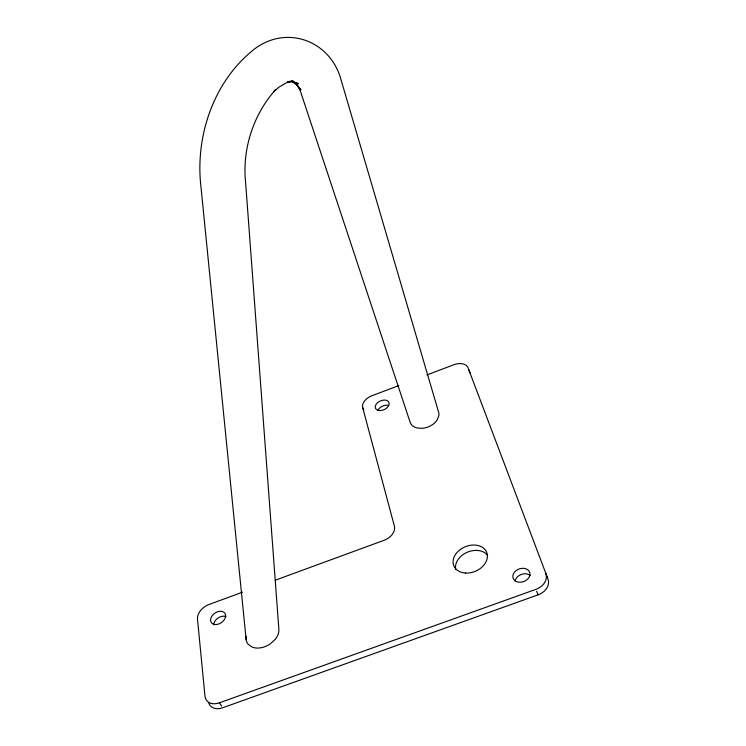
<?xml version="1.0" encoding="UTF-8"?>
<svg xmlns="http://www.w3.org/2000/svg" width="746" height="746" viewBox="0 0 746 746"><rect width="100%" height="100%" fill="white"/><g stroke="black" fill="none" stroke-linecap="round" stroke-linejoin="round"><path stroke-width="1.12" d="M274.36 90.909L275.889 89.399C253.36 114.231 242.068 149.2 245.611 182.528L278.817 628.524A16.226 11.722 -34 0 1 275.283 639.294L270.211 643.947A18.613 13.428 -34 0 1 251.999 647.034L247.998 644.087A16.216 11.703 -34.1 0 1 246.227 636.422M273.801 91.683L278.967 87.17L285.895 83.02L293.057 80.773L287.508 81.864M398.868 385.551L371.937 395.744A12.197 7.852 -24.3 0 0 362.677 407.596L394.392 526.135A13.493 9.614 -26.3 0 1 384.209 540.253L275.293 580.192M426.871 374.949L453.81 364.757A12.328 7.926 -21.1 0 1 468.05 367.787L548.002 579.138A14.678 11.339 -19.2 0 1 538.099 594.842L222.7 707.758A14.556 10.612 -37.9 0 1 208.74 703.058M242.618 592.165L208.852 604.549A13.717 9.511 -34.9 0 0 197.494 619.096L204.982 696.158A14.612 10.612 -37.8 0 0 219.389 702.825L221.599 706.117M219.389 702.825L535.889 589.359A14.734 11.33 -19.3 0 0 545.848 573.637L547.284 577.311M287.462 82.051L292.749 81.864M292.255 81.771L298.447 83.692L292.973 81.799M291.882 81.417L296.973 84.895M294.372 82.041L300.955 89.809L296.712 84.466L300.358 91.077L410.225 422.553A16.626 11.004 -22.7 0 0 416.921 427.924L422.236 428.325A14.491 9.595 -22.7 0 0 437.016 420.194L438.853 415.718A16.626 11.004 -22.8 0 0 438.415 411.559L340.185 76.866C328.371 40.247 286.8 25.373 255.337 48.387C213.897 80.176 194.893 135.931 200.982 186.957L246.143 639.592M362.677 407.596L363.852 410.141M536.626 591.186L538.099 594.842M468.73 369.54L470.092 373.037M455.722 569.534A17.69 13.288 -22.6 0 1 466.977 552.366A17.69 13.288 -22.6 0 1 487.623 555.369M213.701 624.775A8.234 5.772 -34.9 0 1 218.13 617.968A8.234 5.772 -34.9 0 1 226.001 616.597M515.132 581.134A8.756 6.733 -19.9 0 1 521.351 574.401A8.756 6.733 -19.9 0 1 530.415 575.632M377.896 410.412A7.329 4.765 -24.1 0 1 388.386 405.348M465.588 573.049A17.755 13.279 -22.6 0 0 486.868 552.879A17.755 13.279 -22.6 0 0 458.24 551.229A17.755 13.279 -22.6 0 0 465.588 573.049M214.969 624.561A8.262 5.772 -34.8 0 0 225.609 615.133A8.262 5.772 -34.8 0 0 213.71 614.033A8.262 5.772 -34.8 0 0 214.969 624.561M516.353 581.554A8.784 6.723 -19.9 0 0 529.912 574.812A8.784 6.723 -19.9 0 0 517.91 569.468A8.784 6.723 -19.9 0 0 516.353 581.554M379.928 410.598A7.357 4.756 -24.1 0 0 389.058 402.709A7.357 4.756 -24.1 0 0 377.597 402.654A7.357 4.756 -24.1 0 0 379.928 410.598"/></g></svg>
